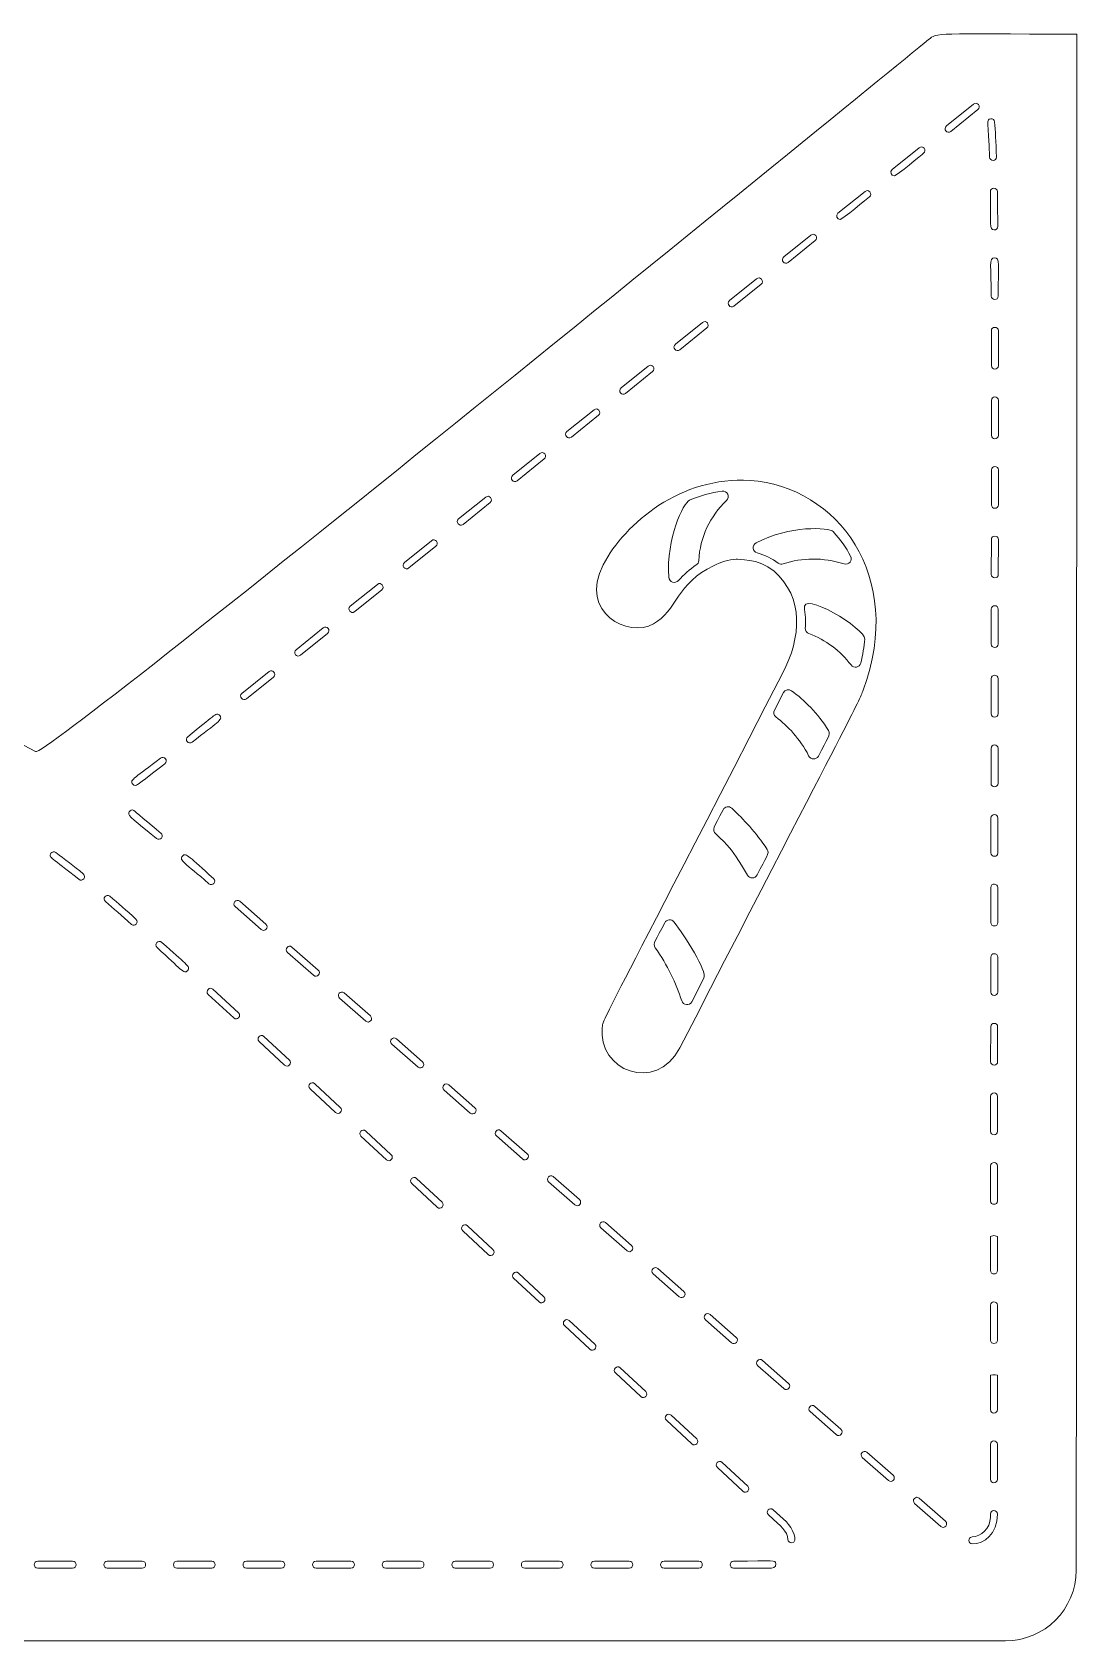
# Model space of a CAD drawing. Header units: inches. Extents: x 0.9 to 13, y 0.4 to 9.7.
# Drawn here: x 10.908 to 12.979, y 4.107 to 7.296 of the extents above; entities that cross this region are included whole.
import ezdxf

# ---------------------------------------------------------------- set-up
doc = ezdxf.new("R2010")
doc.units = ezdxf.units.IN
doc.header["$MEASUREMENT"] = 0
doc.layers.add('_U+0421_U+043B_U+043E_U+0439 1', color=7, linetype='Continuous')

msp = doc.modelspace()

# ---------------------------------------------------------------- linework, layer by layer
at = {"layer": '_U+0421_U+043B_U+043E_U+0439 1', "color": 12, "lineweight": 9, "true_color": 0xe30613}
msp.add_open_spline([(12.9785, 7.2925), (12.9785, 7.2925), (12.9778, 4.5053), (12.9773, 4.2468), (12.9772, 4.1695), (12.9145, 4.107), (12.8372, 4.107), (12.8372, 4.107), (8.1764, 4.107), (8.1764, 4.107), (8.0991, 4.107), (8.0365, 4.1695), (8.0363, 4.2468), (8.0359, 4.5053), (8.0352, 7.2925), (8.0352, 7.2925), (8.3223, 7.2925), (8.3118, 7.2962), (8.3299, 7.2815), (8.4927, 7.1487), (10.0772, 5.8572), (10.0998, 5.8699), (10.3395, 6.0042), (10.6751, 6.0039), (10.9144, 5.8699), (10.9371, 5.8572), (12.5216, 7.1487), (12.6844, 7.2815), (12.7026, 7.2963), (12.6925, 7.2925), (12.9785, 7.2925)], degree=3, knots=[0, 0, 0, 0, 1, 1, 1, 2, 2, 2, 3, 3, 3, 4, 4, 4, 5, 5, 5, 6, 6, 6, 7, 7, 7, 8, 8, 8, 9, 9, 9, 10, 10, 10, 10], dxfattribs=at)
at = {"layer": '_U+0421_U+043B_U+043E_U+0439 1', "color": 7, "lineweight": 9, "true_color": 0xffffff}
for points, knots in [([(12.7737, 7.1537), (12.7737, 7.1537), (12.7199, 7.1104), (12.7199, 7.1104), (12.7127, 7.1047), (12.7215, 7.0938), (12.7286, 7.0996), (12.7286, 7.0996), (12.7824, 7.1429), (12.7824, 7.1429), (12.7895, 7.1486), (12.7808, 7.1595), (12.7737, 7.1537)], [0, 0, 0, 0, 1, 1, 1, 2, 2, 2, 3, 3, 3, 4, 4, 4, 4]), ([(12.8193, 7.0492), (12.8183, 7.0788), (12.8171, 7.1014), (12.8156, 7.1183), (12.8153, 7.1222), (12.8119, 7.1251), (12.8081, 7.1247), (12.7983, 7.1238), (12.8032, 7.1187), (12.8054, 7.0487), (12.8057, 7.0395), (12.8196, 7.0401), (12.8193, 7.0492)], [0, 0, 0, 0, 1, 1, 1, 2, 2, 2, 3, 3, 3, 4, 4, 4, 4]), ([(12.6168, 7.0115), (12.6208, 7.0115), (12.6717, 7.0538), (12.6749, 7.0563), (12.682, 7.0621), (12.6733, 7.0729), (12.6662, 7.0671), (12.6662, 7.0671), (12.6124, 7.0238), (12.6124, 7.0238), (12.6073, 7.0197), (12.6103, 7.0115), (12.6168, 7.0115)], [0, 0, 0, 0, 1, 1, 1, 2, 2, 2, 3, 3, 3, 4, 4, 4, 4]), ([(12.5093, 6.9249), (12.5133, 6.9249), (12.5643, 6.9672), (12.5674, 6.9698), (12.5746, 6.9755), (12.5658, 6.9863), (12.5587, 6.9806), (12.5587, 6.9806), (12.505, 6.9373), (12.505, 6.9373), (12.4999, 6.9332), (12.5028, 6.9249), (12.5093, 6.9249)], [0, 0, 0, 0, 1, 1, 1, 2, 2, 2, 3, 3, 3, 4, 4, 4, 4]), ([(12.8071, 6.9799), (12.8082, 6.9148), (12.8043, 6.9042), (12.8149, 6.9042), (12.8188, 6.9042), (12.8219, 6.9073), (12.8219, 6.9112), (12.8216, 6.9366), (12.8213, 6.9595), (12.821, 6.9802), (12.8208, 6.9888), (12.8069, 6.9894), (12.8071, 6.9799)], [0, 0, 0, 0, 1, 1, 1, 2, 2, 2, 3, 3, 3, 4, 4, 4, 4]), ([(12.4062, 6.8399), (12.4062, 6.8399), (12.46, 6.8832), (12.46, 6.8832), (12.4671, 6.889), (12.4584, 6.8998), (12.4512, 6.894), (12.4512, 6.894), (12.3975, 6.8507), (12.3975, 6.8507), (12.3904, 6.845), (12.3991, 6.8341), (12.4062, 6.8399)], [0, 0, 0, 0, 1, 1, 1, 2, 2, 2, 3, 3, 3, 4, 4, 4, 4]), ([(12.8155, 6.8491), (12.8037, 6.8491), (12.8087, 6.8316), (12.8089, 6.7732), (12.8089, 6.7641), (12.8228, 6.7638), (12.8228, 6.7732), (12.8225, 6.8368), (12.8263, 6.8491), (12.8155, 6.8491)], [0, 0, 0, 0, 1, 1, 1, 2, 2, 2, 3, 3, 3, 3]), ([(12.2988, 6.7533), (12.2988, 6.7533), (12.3525, 6.7966), (12.3525, 6.7966), (12.3597, 6.8024), (12.351, 6.8132), (12.3438, 6.8074), (12.3438, 6.8074), (12.2901, 6.7642), (12.2901, 6.7642), (12.2829, 6.7584), (12.2917, 6.7476), (12.2988, 6.7533)], [0, 0, 0, 0, 1, 1, 1, 2, 2, 2, 3, 3, 3, 4, 4, 4, 4]), ([(12.1914, 6.6668), (12.1914, 6.6668), (12.2451, 6.7101), (12.2451, 6.7101), (12.2522, 6.7158), (12.2436, 6.7267), (12.2364, 6.7209), (12.2364, 6.7209), (12.1827, 6.6776), (12.1827, 6.6776), (12.1755, 6.6718), (12.1842, 6.661), (12.1914, 6.6668)], [0, 0, 0, 0, 1, 1, 1, 2, 2, 2, 3, 3, 3, 4, 4, 4, 4]), ([(12.8091, 6.7042), (12.8091, 6.7042), (12.8092, 6.6353), (12.8092, 6.6353), (12.8092, 6.626), (12.8231, 6.6261), (12.8231, 6.6353), (12.8231, 6.6353), (12.823, 6.7042), (12.823, 6.7042), (12.8229, 6.7134), (12.8091, 6.7134), (12.8091, 6.7042)], [0, 0, 0, 0, 1, 1, 1, 2, 2, 2, 3, 3, 3, 4, 4, 4, 4]), ([(12.084, 6.5802), (12.084, 6.5802), (12.1377, 6.6235), (12.1377, 6.6235), (12.1448, 6.6293), (12.1361, 6.6401), (12.129, 6.6343), (12.129, 6.6343), (12.0753, 6.591), (12.0753, 6.591), (12.0681, 6.5853), (12.0768, 6.5744), (12.084, 6.5802)], [0, 0, 0, 0, 1, 1, 1, 2, 2, 2, 3, 3, 3, 4, 4, 4, 4]), ([(12.8092, 6.5663), (12.8092, 6.5204), (12.8092, 6.536), (12.8092, 6.4973), (12.8092, 6.4881), (12.8231, 6.4881), (12.8231, 6.4973), (12.8231, 6.536), (12.8231, 6.5204), (12.8231, 6.5663), (12.8231, 6.5755), (12.8092, 6.5755), (12.8092, 6.5663)], [0, 0, 0, 0, 1, 1, 1, 2, 2, 2, 3, 3, 3, 4, 4, 4, 4]), ([(11.9766, 6.4937), (11.9766, 6.4937), (12.0303, 6.5369), (12.0303, 6.5369), (12.0374, 6.5427), (12.0287, 6.5535), (12.0215, 6.5478), (12.0215, 6.5478), (11.9678, 6.5045), (11.9678, 6.5045), (11.9607, 6.4987), (11.9694, 6.4879), (11.9766, 6.4937)], [0, 0, 0, 0, 1, 1, 1, 2, 2, 2, 3, 3, 3, 4, 4, 4, 4]), ([(11.8692, 6.4071), (11.8692, 6.4071), (11.9229, 6.4504), (11.9229, 6.4504), (11.93, 6.4561), (11.9213, 6.4669), (11.9142, 6.4612), (11.9142, 6.4612), (11.8605, 6.4179), (11.8605, 6.4179), (11.8533, 6.4121), (11.862, 6.4013), (11.8692, 6.4071)], [0, 0, 0, 0, 1, 1, 1, 2, 2, 2, 3, 3, 3, 4, 4, 4, 4]), ([(12.0399, 6.2403), (12.0828, 6.3234), (12.1944, 6.4161), (12.3307, 6.4077), (12.5032, 6.3954), (12.6391, 6.2187), (12.5549, 5.9918), (12.5457, 5.9669), (12.5384, 5.9548), (12.1915, 5.2827), (12.1441, 5.1909), (12.0279, 5.2386), (12.0379, 5.3235), (12.0407, 5.3416), (12.0164, 5.2901), (12.3953, 6.0251), (12.4324, 6.0969), (12.4379, 6.1753), (12.3784, 6.2276), (12.3474, 6.2542), (12.305, 6.2505), (12.3033, 6.2514), (12.2881, 6.2508), (12.2728, 6.2459), (12.2583, 6.2384), (12.1862, 6.2055), (12.1855, 6.1488), (12.1392, 6.1231), (12.0907, 6.0947), (11.9905, 6.1443), (12.0399, 6.2403)], [0, 0, 0, 0, 1, 1, 1, 2, 2, 2, 3, 3, 3, 4, 4, 4, 5, 5, 5, 6, 6, 6, 7, 7, 7, 8, 8, 8, 9, 9, 9, 10, 10, 10, 10]), ([(12.8162, 6.4352), (12.8162, 6.4352), (12.8162, 6.4352), (12.8162, 6.4352), (12.8123, 6.4352), (12.8092, 6.4321), (12.8092, 6.4283), (12.8092, 6.4283), (12.8092, 6.3593), (12.8092, 6.3593), (12.8092, 6.3501), (12.823, 6.3501), (12.823, 6.3593), (12.823, 6.3593), (12.8231, 6.4283), (12.8231, 6.4283), (12.8231, 6.4321), (12.82, 6.4352), (12.8162, 6.4352)], [0, 0, 0, 0, 1, 1, 1, 2, 2, 2, 3, 3, 3, 4, 4, 4, 5, 5, 5, 6, 6, 6, 6]), ([(11.7618, 6.3205), (11.7618, 6.3205), (11.8155, 6.3638), (11.8155, 6.3638), (11.8226, 6.3696), (11.8139, 6.3804), (11.8068, 6.3746), (11.8068, 6.3746), (11.7531, 6.3313), (11.7531, 6.3313), (11.746, 6.3256), (11.7546, 6.3148), (11.7618, 6.3205)], [0, 0, 0, 0, 1, 1, 1, 2, 2, 2, 3, 3, 3, 4, 4, 4, 4]), ([(12.1698, 6.2155), (12.1705, 6.2059), (12.1824, 6.2021), (12.1888, 6.2092), (12.1991, 6.2205), (12.2115, 6.2314), (12.2243, 6.2401), (12.2271, 6.242), (12.2288, 6.245), (12.229, 6.2484), (12.2316, 6.2953), (12.2518, 6.3368), (12.284, 6.3676), (12.2916, 6.3749), (12.2858, 6.3877), (12.2754, 6.3863), (12.2536, 6.3833), (12.2317, 6.3773), (12.2107, 6.3683), (12.1986, 6.3631), (12.1642, 6.2934), (12.1698, 6.2155)], [0, 0, 0, 0, 1, 1, 1, 2, 2, 2, 3, 3, 3, 4, 4, 4, 5, 5, 5, 6, 6, 6, 7, 7, 7, 7]), ([(12.345, 6.2638), (12.3602, 6.2595), (12.3747, 6.2528), (12.3867, 6.2438), (12.3896, 6.2416), (12.3933, 6.241), (12.3967, 6.2421), (12.4336, 6.2548), (12.4751, 6.2552), (12.5172, 6.2421), (12.5266, 6.2392), (12.5347, 6.2488), (12.5302, 6.2575), (12.5216, 6.274), (12.5104, 6.29), (12.4957, 6.3061), (12.4877, 6.3148), (12.408, 6.3187), (12.3429, 6.2839), (12.3342, 6.2792), (12.3355, 6.2666), (12.345, 6.2638)], [0, 0, 0, 0, 1, 1, 1, 2, 2, 2, 3, 3, 3, 4, 4, 4, 5, 5, 5, 6, 6, 6, 7, 7, 7, 7]), ([(11.6545, 6.234), (11.6545, 6.234), (11.7081, 6.2772), (11.7081, 6.2772), (11.7152, 6.283), (11.7066, 6.2938), (11.6994, 6.2881), (11.6994, 6.2881), (11.6457, 6.2448), (11.6457, 6.2448), (11.6386, 6.239), (11.6473, 6.2282), (11.6545, 6.234)], [0, 0, 0, 0, 1, 1, 1, 2, 2, 2, 3, 3, 3, 4, 4, 4, 4]), ([(12.8091, 6.2903), (12.8091, 6.2903), (12.809, 6.2213), (12.809, 6.2213), (12.809, 6.2122), (12.8229, 6.2121), (12.8229, 6.2213), (12.8229, 6.2213), (12.823, 6.2903), (12.823, 6.2903), (12.823, 6.2995), (12.8091, 6.2995), (12.8091, 6.2903)], [0, 0, 0, 0, 1, 1, 1, 2, 2, 2, 3, 3, 3, 4, 4, 4, 4]), ([(11.5471, 6.1475), (11.5471, 6.1475), (11.6008, 6.1907), (11.6008, 6.1907), (11.6079, 6.1965), (11.5992, 6.2073), (11.5921, 6.2015), (11.5921, 6.2015), (11.5384, 6.1583), (11.5384, 6.1583), (11.5312, 6.1525), (11.54, 6.1417), (11.5471, 6.1475)], [0, 0, 0, 0, 1, 1, 1, 2, 2, 2, 3, 3, 3, 4, 4, 4, 4]), ([(12.4384, 6.1517), (12.4412, 6.1371), (12.4409, 6.1238), (12.4402, 6.1146), (12.4399, 6.1098), (12.4429, 6.1056), (12.4474, 6.1039), (12.4808, 6.0915), (12.5093, 6.0701), (12.531, 6.0417), (12.5365, 6.0345), (12.5479, 6.0367), (12.5502, 6.0455), (12.5543, 6.0616), (12.5568, 6.0775), (12.5583, 6.0932), (12.5602, 6.1124), (12.4305, 6.1935), (12.4384, 6.1517)], [0, 0, 0, 0, 1, 1, 1, 2, 2, 2, 3, 3, 3, 4, 4, 4, 5, 5, 5, 6, 6, 6, 6]), ([(12.8089, 6.1523), (12.8089, 6.1523), (12.8088, 6.0833), (12.8088, 6.0833), (12.8088, 6.0742), (12.8227, 6.0741), (12.8227, 6.0833), (12.8227, 6.0833), (12.8228, 6.1523), (12.8228, 6.1523), (12.8228, 6.1615), (12.8089, 6.1615), (12.8089, 6.1523)], [0, 0, 0, 0, 1, 1, 1, 2, 2, 2, 3, 3, 3, 4, 4, 4, 4]), ([(11.4398, 6.061), (11.4398, 6.061), (11.4934, 6.1043), (11.4934, 6.1043), (11.5006, 6.11), (11.4919, 6.1209), (11.4847, 6.1151), (11.4847, 6.1151), (11.4311, 6.0718), (11.4311, 6.0718), (11.4239, 6.0661), (11.4326, 6.0553), (11.4398, 6.061)], [0, 0, 0, 0, 1, 1, 1, 2, 2, 2, 3, 3, 3, 4, 4, 4, 4]), ([(11.3324, 5.9747), (11.3324, 5.9747), (11.3861, 6.0178), (11.3861, 6.0178), (11.3933, 6.0236), (11.3845, 6.0344), (11.3774, 6.0286), (11.3774, 6.0286), (11.3237, 5.9855), (11.3237, 5.9855), (11.3166, 5.9798), (11.3253, 5.9689), (11.3324, 5.9747)], [0, 0, 0, 0, 1, 1, 1, 2, 2, 2, 3, 3, 3, 4, 4, 4, 4]), ([(12.8087, 6.0143), (12.8087, 6.0143), (12.8086, 5.9453), (12.8086, 5.9453), (12.8086, 5.9354), (12.8225, 5.9367), (12.8225, 5.9453), (12.8225, 5.9453), (12.8226, 6.0143), (12.8226, 6.0143), (12.8226, 6.0235), (12.8087, 6.0235), (12.8087, 6.0143)], [0, 0, 0, 0, 1, 1, 1, 2, 2, 2, 3, 3, 3, 4, 4, 4, 4]), ([(12.4864, 5.9116), (12.4649, 5.9464), (12.4378, 5.9725), (12.4131, 5.9906), (12.4077, 5.9946), (12.4, 5.9928), (12.397, 5.9869), (12.397, 5.9869), (12.3791, 5.9521), (12.3791, 5.9521), (12.3767, 5.9475), (12.378, 5.9418), (12.3821, 5.9386), (12.4052, 5.9206), (12.4302, 5.8958), (12.4469, 5.8617), (12.4509, 5.8536), (12.4622, 5.8532), (12.4663, 5.8612), (12.4845, 5.8964), (12.4914, 5.9034), (12.4864, 5.9116)], [0, 0, 0, 0, 1, 1, 1, 2, 2, 2, 3, 3, 3, 4, 4, 4, 5, 5, 5, 6, 6, 6, 7, 7, 7, 7]), ([(11.2249, 5.8886), (11.2745, 5.9281), (11.2866, 5.9329), (11.2798, 5.9414), (11.2731, 5.9498), (11.2663, 5.9393), (11.2163, 5.8995), (11.2091, 5.8938), (11.2177, 5.8829), (11.2249, 5.8886)], [0, 0, 0, 0, 1, 1, 1, 2, 2, 2, 3, 3, 3, 3]), ([(12.8085, 5.8763), (12.8085, 5.8763), (12.8084, 5.8073), (12.8084, 5.8073), (12.8084, 5.7982), (12.8223, 5.7981), (12.8223, 5.8073), (12.8223, 5.8073), (12.8224, 5.8763), (12.8224, 5.8763), (12.8224, 5.8855), (12.8085, 5.8855), (12.8085, 5.8763)], [0, 0, 0, 0, 1, 1, 1, 2, 2, 2, 3, 3, 3, 4, 4, 4, 4]), ([(11.1168, 5.8045), (11.1168, 5.8045), (11.1396, 5.8213), (11.171, 5.8459), (11.1782, 5.8516), (11.1696, 5.8625), (11.1624, 5.8568), (11.1145, 5.8193), (11.0991, 5.8141), (11.1071, 5.8051), (11.1096, 5.8022), (11.114, 5.802), (11.1168, 5.8045)], [0, 0, 0, 0, 1, 1, 1, 2, 2, 2, 3, 3, 3, 4, 4, 4, 4]), ([(11.1542, 5.6977), (11.1611, 5.6919), (11.1702, 5.7024), (11.1631, 5.7084), (11.1588, 5.712), (11.1146, 5.7479), (11.1117, 5.7515), (11.1062, 5.7588), (11.0951, 5.7503), (11.1008, 5.743), (11.1053, 5.7373), (11.1477, 5.7032), (11.1542, 5.6977)], [0, 0, 0, 0, 1, 1, 1, 2, 2, 2, 3, 3, 3, 4, 4, 4, 4]), ([(12.3647, 5.6761), (12.3429, 5.7094), (12.3179, 5.7358), (12.2944, 5.7577), (12.2891, 5.7627), (12.2806, 5.7612), (12.2773, 5.7548), (12.2398, 5.682), (12.2604, 5.7425), (12.3257, 5.625), (12.3299, 5.6175), (12.3408, 5.6177), (12.3447, 5.6254), (12.3628, 5.6605), (12.3701, 5.6678), (12.3647, 5.6761)], [0, 0, 0, 0, 1, 1, 1, 2, 2, 2, 3, 3, 3, 4, 4, 4, 5, 5, 5, 5]), ([(12.8083, 5.7383), (12.8083, 5.7383), (12.8082, 5.6693), (12.8082, 5.6693), (12.8082, 5.6602), (12.8221, 5.6601), (12.8221, 5.6693), (12.8221, 5.6693), (12.8222, 5.7383), (12.8222, 5.7383), (12.8222, 5.7475), (12.8083, 5.7475), (12.8083, 5.7383)], [0, 0, 0, 0, 1, 1, 1, 2, 2, 2, 3, 3, 3, 4, 4, 4, 4]), ([(10.9548, 5.6698), (10.9517, 5.672), (10.9473, 5.6714), (10.9451, 5.6683), (10.9391, 5.6602), (10.9467, 5.6605), (11.0004, 5.6168), (11.0076, 5.611), (11.0163, 5.6218), (11.0092, 5.6276), (10.9903, 5.6429), (10.9725, 5.6567), (10.9548, 5.6698)], [0, 0, 0, 0, 1, 1, 1, 2, 2, 2, 3, 3, 3, 4, 4, 4, 4]), ([(11.2582, 5.608), (11.2652, 5.602), (11.2743, 5.6124), (11.2674, 5.6185), (11.2197, 5.66), (11.2127, 5.6711), (11.2056, 5.6629), (11.1986, 5.6548), (11.2101, 5.65), (11.2582, 5.608)], [0, 0, 0, 0, 1, 1, 1, 2, 2, 2, 3, 3, 3, 3]), ([(11.1044, 5.5275), (11.1113, 5.5213), (11.1205, 5.5317), (11.1136, 5.5378), (11.0947, 5.5547), (11.0777, 5.5697), (11.0619, 5.5832), (11.055, 5.5893), (11.0459, 5.5787), (11.0529, 5.5727), (11.0685, 5.5592), (11.0856, 5.5443), (11.1044, 5.5275)], [0, 0, 0, 0, 1, 1, 1, 2, 2, 2, 3, 3, 3, 4, 4, 4, 4]), ([(12.8081, 5.6003), (12.8081, 5.6003), (12.808, 5.5313), (12.808, 5.5313), (12.808, 5.5222), (12.8219, 5.5221), (12.8219, 5.5313), (12.8219, 5.5313), (12.822, 5.6003), (12.822, 5.6003), (12.822, 5.6093), (12.8081, 5.6099), (12.8081, 5.6003)], [0, 0, 0, 0, 1, 1, 1, 2, 2, 2, 3, 3, 3, 4, 4, 4, 4]), ([(11.3619, 5.5174), (11.3688, 5.5113), (11.378, 5.5217), (11.3711, 5.5278), (11.3711, 5.5278), (11.3193, 5.5732), (11.3193, 5.5732), (11.3124, 5.5792), (11.3032, 5.5688), (11.3101, 5.5627), (11.3101, 5.5627), (11.3619, 5.5174), (11.3619, 5.5174)], [0, 0, 0, 0, 1, 1, 1, 2, 2, 2, 3, 3, 3, 4, 4, 4, 4]), ([(12.1799, 5.5322), (12.175, 5.5384), (12.1653, 5.5376), (12.1617, 5.5305), (12.1444, 5.497), (12.1369, 5.4895), (12.1428, 5.4812), (12.1668, 5.4471), (12.1844, 5.4104), (12.1953, 5.376), (12.1982, 5.3667), (12.2107, 5.3655), (12.2152, 5.3741), (12.2152, 5.3741), (12.2392, 5.4207), (12.2392, 5.4207), (12.2463, 5.4345), (12.2019, 5.5039), (12.1799, 5.5322)], [0, 0, 0, 0, 1, 1, 1, 2, 2, 2, 3, 3, 3, 4, 4, 4, 5, 5, 5, 6, 6, 6, 6]), ([(11.216, 5.4356), (11.2234, 5.4437), (11.2114, 5.4495), (11.1648, 5.4918), (11.158, 5.498), (11.1487, 5.4877), (11.1554, 5.4815), (11.2028, 5.4386), (11.2088, 5.4277), (11.216, 5.4356)], [0, 0, 0, 0, 1, 1, 1, 2, 2, 2, 3, 3, 3, 3]), ([(11.4655, 5.4265), (11.4724, 5.4204), (11.4815, 5.4309), (11.4746, 5.4369), (11.4746, 5.4369), (11.4228, 5.4824), (11.4228, 5.4824), (11.4159, 5.4884), (11.4068, 5.478), (11.4137, 5.4719), (11.4137, 5.4719), (11.4655, 5.4265), (11.4655, 5.4265)], [0, 0, 0, 0, 1, 1, 1, 2, 2, 2, 3, 3, 3, 4, 4, 4, 4]), ([(12.8079, 5.4623), (12.8079, 5.4623), (12.8078, 5.3933), (12.8078, 5.3933), (12.8078, 5.3842), (12.8217, 5.3841), (12.8217, 5.3933), (12.8217, 5.3933), (12.8218, 5.4623), (12.8218, 5.4623), (12.8218, 5.4715), (12.8079, 5.4715), (12.8079, 5.4623)], [0, 0, 0, 0, 1, 1, 1, 2, 2, 2, 3, 3, 3, 4, 4, 4, 4]), ([(11.2662, 5.3989), (11.2595, 5.4051), (11.2501, 5.3949), (11.2568, 5.3887), (11.2568, 5.3887), (11.3073, 5.342), (11.3073, 5.342), (11.3141, 5.3357), (11.3235, 5.3459), (11.3168, 5.3522), (11.3168, 5.3522), (11.2662, 5.3989), (11.2662, 5.3989)], [0, 0, 0, 0, 1, 1, 1, 2, 2, 2, 3, 3, 3, 4, 4, 4, 4]), ([(11.569, 5.3355), (11.5759, 5.3295), (11.5851, 5.3399), (11.5782, 5.3459), (11.5782, 5.3459), (11.5264, 5.3914), (11.5264, 5.3914), (11.5195, 5.3975), (11.5103, 5.3871), (11.5173, 5.381), (11.5173, 5.381), (11.569, 5.3355), (11.569, 5.3355)], [0, 0, 0, 0, 1, 1, 1, 2, 2, 2, 3, 3, 3, 4, 4, 4, 4]), ([(12.8078, 5.3243), (12.8078, 5.3243), (12.8077, 5.2553), (12.8077, 5.2553), (12.8077, 5.2461), (12.8216, 5.2462), (12.8216, 5.2553), (12.8216, 5.2553), (12.8216, 5.3243), (12.8216, 5.3243), (12.8217, 5.3335), (12.8078, 5.3335), (12.8078, 5.3243)], [0, 0, 0, 0, 1, 1, 1, 2, 2, 2, 3, 3, 3, 4, 4, 4, 4]), ([(11.3673, 5.3053), (11.3605, 5.3116), (11.3511, 5.3014), (11.3578, 5.2952), (11.3578, 5.2952), (11.4082, 5.2483), (11.4082, 5.2483), (11.415, 5.2421), (11.4244, 5.2522), (11.4177, 5.2585), (11.4177, 5.2585), (11.3673, 5.3053), (11.3673, 5.3053)], [0, 0, 0, 0, 1, 1, 1, 2, 2, 2, 3, 3, 3, 4, 4, 4, 4]), ([(11.6726, 5.2445), (11.6795, 5.2384), (11.6887, 5.2489), (11.6818, 5.2549), (11.6818, 5.2549), (11.63, 5.3005), (11.63, 5.3005), (11.6231, 5.3065), (11.6139, 5.2961), (11.6208, 5.29), (11.6208, 5.29), (11.6726, 5.2445), (11.6726, 5.2445)], [0, 0, 0, 0, 1, 1, 1, 2, 2, 2, 3, 3, 3, 4, 4, 4, 4]), ([(11.5186, 5.1646), (11.5186, 5.1646), (11.4681, 5.2116), (11.4681, 5.2116), (11.4614, 5.2178), (11.452, 5.2077), (11.4587, 5.2014), (11.4587, 5.2014), (11.5091, 5.1545), (11.5091, 5.1545), (11.5158, 5.1482), (11.5253, 5.1584), (11.5186, 5.1646)], [0, 0, 0, 0, 1, 1, 1, 2, 2, 2, 3, 3, 3, 4, 4, 4, 4]), ([(11.7853, 5.1639), (11.7853, 5.1639), (11.7336, 5.2094), (11.7336, 5.2094), (11.7267, 5.2155), (11.7175, 5.205), (11.7244, 5.199), (11.7244, 5.199), (11.7762, 5.1534), (11.7762, 5.1534), (11.7831, 5.1474), (11.7922, 5.1578), (11.7853, 5.1639)], [0, 0, 0, 0, 1, 1, 1, 2, 2, 2, 3, 3, 3, 4, 4, 4, 4]), ([(12.8076, 5.1863), (12.8076, 5.1863), (12.8075, 5.1173), (12.8075, 5.1173), (12.8075, 5.1082), (12.8214, 5.1081), (12.8214, 5.1173), (12.8214, 5.1173), (12.8215, 5.1863), (12.8215, 5.1863), (12.8215, 5.1955), (12.8076, 5.1955), (12.8076, 5.1863)], [0, 0, 0, 0, 1, 1, 1, 2, 2, 2, 3, 3, 3, 4, 4, 4, 4]), ([(11.6194, 5.0707), (11.6194, 5.0707), (11.569, 5.1177), (11.569, 5.1177), (11.5623, 5.1239), (11.5528, 5.1138), (11.5595, 5.1075), (11.5595, 5.1075), (11.6099, 5.0606), (11.6099, 5.0606), (11.6166, 5.0543), (11.6261, 5.0645), (11.6194, 5.0707)], [0, 0, 0, 0, 1, 1, 1, 2, 2, 2, 3, 3, 3, 4, 4, 4, 4]), ([(11.8889, 5.0728), (11.8889, 5.0728), (11.8371, 5.1183), (11.8371, 5.1183), (11.8302, 5.1244), (11.8211, 5.1139), (11.828, 5.1079), (11.828, 5.1079), (11.8798, 5.0624), (11.8798, 5.0624), (11.8867, 5.0563), (11.8958, 5.0667), (11.8889, 5.0728)], [0, 0, 0, 0, 1, 1, 1, 2, 2, 2, 3, 3, 3, 4, 4, 4, 4]), ([(12.8075, 5.0483), (12.8075, 5.0483), (12.8074, 4.9793), (12.8074, 4.9793), (12.8074, 4.9701), (12.8213, 4.9702), (12.8213, 4.9793), (12.8213, 4.9793), (12.8214, 5.0483), (12.8214, 5.0483), (12.8214, 5.0575), (12.8075, 5.0575), (12.8075, 5.0483)], [0, 0, 0, 0, 1, 1, 1, 2, 2, 2, 3, 3, 3, 4, 4, 4, 4]), ([(11.6698, 5.0238), (11.6631, 5.03), (11.6536, 5.0199), (11.6603, 5.0136), (11.6603, 5.0136), (11.7107, 4.9667), (11.7107, 4.9667), (11.7174, 4.9604), (11.7269, 4.9706), (11.7202, 4.9768), (11.7202, 4.9768), (11.6698, 5.0238), (11.6698, 5.0238)], [0, 0, 0, 0, 1, 1, 1, 2, 2, 2, 3, 3, 3, 4, 4, 4, 4]), ([(11.9834, 4.9713), (11.9902, 4.9653), (11.9995, 4.9756), (11.9925, 4.9817), (11.9925, 4.9817), (11.9407, 5.0273), (11.9407, 5.0273), (11.9338, 5.0334), (11.9247, 5.0229), (11.9316, 5.0168), (11.9316, 5.0168), (11.9834, 4.9713), (11.9834, 4.9713)], [0, 0, 0, 0, 1, 1, 1, 2, 2, 2, 3, 3, 3, 4, 4, 4, 4]), ([(11.7707, 4.9299), (11.7639, 4.9361), (11.7545, 4.926), (11.7612, 4.9197), (11.7612, 4.9197), (11.8116, 4.8728), (11.8116, 4.8728), (11.8183, 4.8666), (11.8278, 4.8767), (11.8211, 4.8829), (11.8211, 4.8829), (11.7707, 4.9299), (11.7707, 4.9299)], [0, 0, 0, 0, 1, 1, 1, 2, 2, 2, 3, 3, 3, 4, 4, 4, 4]), ([(12.0352, 4.9258), (12.0352, 4.9258), (12.087, 4.8802), (12.087, 4.8802), (12.0938, 4.8742), (12.103, 4.8846), (12.0961, 4.8907), (12.0961, 4.8907), (12.0443, 4.9362), (12.0443, 4.9362), (12.0374, 4.9423), (12.0283, 4.9318), (12.0352, 4.9258)], [0, 0, 0, 0, 1, 1, 1, 2, 2, 2, 3, 3, 3, 4, 4, 4, 4]), ([(12.8074, 4.9089), (12.8074, 4.9089), (12.8073, 4.8413), (12.8073, 4.8413), (12.8073, 4.8321), (12.8212, 4.8322), (12.8212, 4.8413), (12.8212, 4.8413), (12.8213, 4.9089), (12.8213, 4.9089), (12.8213, 4.9089), (12.8143, 4.9103), (12.8143, 4.9103), (12.8143, 4.9103), (12.8074, 4.9089), (12.8074, 4.9089)], [0, 0, 0, 0, 1, 1, 1, 2, 2, 2, 3, 3, 3, 4, 4, 4, 5, 5, 5, 5]), ([(12.1998, 4.7996), (12.1998, 4.7996), (12.148, 4.8451), (12.148, 4.8451), (12.1411, 4.8512), (12.1319, 4.8407), (12.1388, 4.8347), (12.1388, 4.8347), (12.1906, 4.7892), (12.1906, 4.7892), (12.1975, 4.7831), (12.2067, 4.7935), (12.1998, 4.7996)], [0, 0, 0, 0, 1, 1, 1, 2, 2, 2, 3, 3, 3, 4, 4, 4, 4]), ([(11.922, 4.789), (11.922, 4.789), (11.8716, 4.836), (11.8716, 4.836), (11.8648, 4.8422), (11.8554, 4.8321), (11.8621, 4.8258), (11.8621, 4.8258), (11.9126, 4.7789), (11.9126, 4.7789), (11.9193, 4.7726), (11.9287, 4.7828), (11.922, 4.789)], [0, 0, 0, 0, 1, 1, 1, 2, 2, 2, 3, 3, 3, 4, 4, 4, 4]), ([(12.3034, 4.7085), (12.3034, 4.7085), (12.2516, 4.7541), (12.2516, 4.7541), (12.2447, 4.7601), (12.2355, 4.7497), (12.2424, 4.7436), (12.2424, 4.7436), (12.2942, 4.6981), (12.2942, 4.6981), (12.3011, 4.692), (12.3103, 4.7025), (12.3034, 4.7085)], [0, 0, 0, 0, 1, 1, 1, 2, 2, 2, 3, 3, 3, 4, 4, 4, 4]), ([(12.8142, 4.7792), (12.8142, 4.7792), (12.8142, 4.7792), (12.8142, 4.7792), (12.8104, 4.7792), (12.8073, 4.7761), (12.8073, 4.7723), (12.8073, 4.7723), (12.8073, 4.7033), (12.8073, 4.7033), (12.8073, 4.6941), (12.8212, 4.6941), (12.8212, 4.7033), (12.8212, 4.7033), (12.8212, 4.7723), (12.8212, 4.7723), (12.8212, 4.7761), (12.8181, 4.7792), (12.8142, 4.7792)], [0, 0, 0, 0, 1, 1, 1, 2, 2, 2, 3, 3, 3, 4, 4, 4, 5, 5, 5, 6, 6, 6, 6]), ([(12.023, 4.6952), (12.023, 4.6952), (11.9725, 4.7421), (11.9725, 4.7421), (11.9658, 4.7483), (11.9563, 4.7382), (11.963, 4.7319), (11.963, 4.7319), (12.0135, 4.685), (12.0135, 4.685), (12.0203, 4.6787), (12.0297, 4.6889), (12.023, 4.6952)], [0, 0, 0, 0, 1, 1, 1, 2, 2, 2, 3, 3, 3, 4, 4, 4, 4]), ([(12.346, 4.6525), (12.346, 4.6525), (12.3979, 4.607), (12.3979, 4.607), (12.4048, 4.601), (12.4139, 4.6114), (12.407, 4.6174), (12.407, 4.6174), (12.3552, 4.663), (12.3552, 4.663), (12.3483, 4.669), (12.3392, 4.6586), (12.346, 4.6525)], [0, 0, 0, 0, 1, 1, 1, 2, 2, 2, 3, 3, 3, 4, 4, 4, 4]), ([(12.0735, 4.6483), (12.0667, 4.6545), (12.0573, 4.6443), (12.064, 4.6381), (12.064, 4.6381), (12.1145, 4.5912), (12.1145, 4.5912), (12.1212, 4.585), (12.1307, 4.5951), (12.124, 4.6013), (12.124, 4.6013), (12.0735, 4.6483), (12.0735, 4.6483)], [0, 0, 0, 0, 1, 1, 1, 2, 2, 2, 3, 3, 3, 4, 4, 4, 4]), ([(12.8072, 4.6337), (12.8072, 4.6337), (12.8072, 4.5653), (12.8072, 4.5653), (12.8072, 4.5561), (12.8211, 4.5561), (12.8211, 4.5653), (12.8211, 4.5653), (12.8211, 4.6337), (12.8211, 4.6337), (12.8126, 4.6344), (12.8158, 4.6344), (12.8072, 4.6337)], [0, 0, 0, 0, 1, 1, 1, 2, 2, 2, 3, 3, 3, 4, 4, 4, 4]), ([(12.4589, 4.5719), (12.452, 4.578), (12.4428, 4.5675), (12.4497, 4.5615), (12.4497, 4.5615), (12.5015, 4.5159), (12.5015, 4.5159), (12.5084, 4.5099), (12.5176, 4.5203), (12.5107, 4.5264), (12.5107, 4.5264), (12.4589, 4.5719), (12.4589, 4.5719)], [0, 0, 0, 0, 1, 1, 1, 2, 2, 2, 3, 3, 3, 4, 4, 4, 4]), ([(12.1651, 4.5443), (12.1651, 4.5443), (12.2156, 4.4974), (12.2156, 4.4974), (12.2223, 4.4912), (12.2318, 4.5013), (12.225, 4.5075), (12.225, 4.5075), (12.1745, 4.5544), (12.1745, 4.5544), (12.1678, 4.5607), (12.1583, 4.5505), (12.1651, 4.5443)], [0, 0, 0, 0, 1, 1, 1, 2, 2, 2, 3, 3, 3, 4, 4, 4, 4]), ([(12.8072, 4.4963), (12.8072, 4.4963), (12.8072, 4.4273), (12.8072, 4.4273), (12.8072, 4.4181), (12.8211, 4.4181), (12.8211, 4.4273), (12.8211, 4.4273), (12.8211, 4.4963), (12.8211, 4.4963), (12.8211, 4.5055), (12.8072, 4.5055), (12.8072, 4.4963)], [0, 0, 0, 0, 1, 1, 1, 2, 2, 2, 3, 3, 3, 4, 4, 4, 4]), ([(12.3261, 4.4138), (12.3261, 4.4138), (12.2756, 4.4607), (12.2756, 4.4607), (12.2688, 4.4669), (12.2594, 4.4567), (12.2661, 4.4505), (12.2661, 4.4505), (12.3167, 4.4036), (12.3167, 4.4036), (12.3234, 4.3973), (12.3329, 4.4075), (12.3261, 4.4138)], [0, 0, 0, 0, 1, 1, 1, 2, 2, 2, 3, 3, 3, 4, 4, 4, 4]), ([(12.5625, 4.4808), (12.5556, 4.4869), (12.5464, 4.4765), (12.5533, 4.4704), (12.5533, 4.4704), (12.6052, 4.4249), (12.6052, 4.4249), (12.6121, 4.4188), (12.6212, 4.4293), (12.6143, 4.4353), (12.6143, 4.4353), (12.5625, 4.4808), (12.5625, 4.4808)], [0, 0, 0, 0, 1, 1, 1, 2, 2, 2, 3, 3, 3, 4, 4, 4, 4]), ([(12.3767, 4.3669), (12.37, 4.3732), (12.3605, 4.363), (12.3673, 4.3567), (12.3942, 4.3317), (12.4042, 4.3258), (12.4059, 4.3078), (12.4062, 4.3042), (12.4092, 4.3015), (12.4128, 4.3015), (12.4283, 4.3015), (12.4145, 4.3319), (12.4029, 4.3426), (12.4029, 4.3426), (12.3767, 4.3669), (12.3767, 4.3669)], [0, 0, 0, 0, 1, 1, 1, 2, 2, 2, 3, 3, 3, 4, 4, 4, 5, 5, 5, 5]), ([(12.6662, 4.3898), (12.6593, 4.3958), (12.6501, 4.3854), (12.657, 4.3793), (12.657, 4.3793), (12.7088, 4.3338), (12.7088, 4.3338), (12.7158, 4.3277), (12.7249, 4.3382), (12.718, 4.3442), (12.718, 4.3442), (12.6662, 4.3898), (12.6662, 4.3898)], [0, 0, 0, 0, 1, 1, 1, 2, 2, 2, 3, 3, 3, 4, 4, 4, 4]), ([(12.8072, 4.3583), (12.8072, 4.3583), (12.8072, 4.3519), (12.8072, 4.3519), (12.8072, 4.3284), (12.7885, 4.3143), (12.7709, 4.3129), (12.762, 4.3123), (12.7626, 4.2991), (12.7714, 4.2991), (12.7945, 4.2991), (12.8211, 4.3182), (12.8211, 4.3583), (12.8211, 4.3675), (12.8072, 4.3675), (12.8072, 4.3583)], [0, 0, 0, 0, 1, 1, 1, 2, 2, 2, 3, 3, 3, 4, 4, 4, 5, 5, 5, 5]), ([(10.9878, 4.2649), (10.9878, 4.2649), (10.9189, 4.2649), (10.9189, 4.2649), (10.9097, 4.2649), (10.9097, 4.251), (10.9189, 4.251), (10.9189, 4.251), (10.9878, 4.251), (10.9878, 4.251), (10.997, 4.251), (10.997, 4.2649), (10.9878, 4.2649)], [0, 0, 0, 0, 1, 1, 1, 2, 2, 2, 3, 3, 3, 4, 4, 4, 4]), ([(11.1258, 4.2649), (11.1258, 4.2649), (11.0568, 4.2649), (11.0568, 4.2649), (11.0476, 4.2649), (11.0476, 4.251), (11.0568, 4.251), (11.0568, 4.251), (11.1258, 4.251), (11.1258, 4.251), (11.135, 4.251), (11.135, 4.2649), (11.1258, 4.2649)], [0, 0, 0, 0, 1, 1, 1, 2, 2, 2, 3, 3, 3, 4, 4, 4, 4]), ([(11.2637, 4.2649), (11.2637, 4.2649), (11.1947, 4.2649), (11.1947, 4.2649), (11.1856, 4.2649), (11.1856, 4.251), (11.1947, 4.251), (11.1947, 4.251), (11.2637, 4.251), (11.2637, 4.251), (11.2729, 4.251), (11.2729, 4.2649), (11.2637, 4.2649)], [0, 0, 0, 0, 1, 1, 1, 2, 2, 2, 3, 3, 3, 4, 4, 4, 4]), ([(11.4017, 4.2649), (11.4017, 4.2649), (11.3327, 4.2649), (11.3327, 4.2649), (11.3235, 4.2649), (11.3235, 4.251), (11.3327, 4.251), (11.3327, 4.251), (11.4017, 4.251), (11.4017, 4.251), (11.4108, 4.251), (11.4108, 4.2649), (11.4017, 4.2649)], [0, 0, 0, 0, 1, 1, 1, 2, 2, 2, 3, 3, 3, 4, 4, 4, 4]), ([(11.5396, 4.2649), (11.5396, 4.2649), (11.4706, 4.2649), (11.4706, 4.2649), (11.4614, 4.2649), (11.4614, 4.251), (11.4706, 4.251), (11.4706, 4.251), (11.5396, 4.251), (11.5396, 4.251), (11.5488, 4.251), (11.5488, 4.2649), (11.5396, 4.2649)], [0, 0, 0, 0, 1, 1, 1, 2, 2, 2, 3, 3, 3, 4, 4, 4, 4]), ([(11.6775, 4.2649), (11.6775, 4.2649), (11.6086, 4.2649), (11.6086, 4.2649), (11.5994, 4.2649), (11.5994, 4.251), (11.6086, 4.251), (11.6086, 4.251), (11.6775, 4.251), (11.6775, 4.251), (11.6867, 4.251), (11.6867, 4.2649), (11.6775, 4.2649)], [0, 0, 0, 0, 1, 1, 1, 2, 2, 2, 3, 3, 3, 4, 4, 4, 4]), ([(11.8155, 4.2649), (11.8155, 4.2649), (11.7465, 4.2649), (11.7465, 4.2649), (11.7373, 4.2649), (11.7373, 4.251), (11.7465, 4.251), (11.7465, 4.251), (11.8155, 4.251), (11.8155, 4.251), (11.8246, 4.251), (11.8246, 4.2649), (11.8155, 4.2649)], [0, 0, 0, 0, 1, 1, 1, 2, 2, 2, 3, 3, 3, 4, 4, 4, 4]), ([(11.9534, 4.2649), (11.9534, 4.2649), (11.8844, 4.2649), (11.8844, 4.2649), (11.8753, 4.2649), (11.8753, 4.251), (11.8844, 4.251), (11.8844, 4.251), (11.9534, 4.251), (11.9534, 4.251), (11.9626, 4.251), (11.9626, 4.2649), (11.9534, 4.2649)], [0, 0, 0, 0, 1, 1, 1, 2, 2, 2, 3, 3, 3, 4, 4, 4, 4]), ([(12.0913, 4.2649), (12.0913, 4.2649), (12.0224, 4.2649), (12.0224, 4.2649), (12.0132, 4.2649), (12.0132, 4.251), (12.0224, 4.251), (12.0224, 4.251), (12.0913, 4.251), (12.0913, 4.251), (12.1005, 4.251), (12.1005, 4.2649), (12.0913, 4.2649)], [0, 0, 0, 0, 1, 1, 1, 2, 2, 2, 3, 3, 3, 4, 4, 4, 4]), ([(12.2293, 4.2649), (12.2293, 4.2649), (12.1603, 4.2649), (12.1603, 4.2649), (12.1511, 4.2649), (12.1511, 4.251), (12.1603, 4.251), (12.1603, 4.251), (12.2293, 4.251), (12.2293, 4.251), (12.2384, 4.251), (12.2384, 4.2649), (12.2293, 4.2649)], [0, 0, 0, 0, 1, 1, 1, 2, 2, 2, 3, 3, 3, 4, 4, 4, 4]), ([(12.2982, 4.2649), (12.2891, 4.2649), (12.2891, 4.251), (12.2982, 4.251), (12.2982, 4.251), (12.3672, 4.251), (12.3672, 4.251), (12.3751, 4.251), (12.3831, 4.2519), (12.3818, 4.2596), (12.3804, 4.2682), (12.3809, 4.2649), (12.2982, 4.2649)], [0, 0, 0, 0, 1, 1, 1, 2, 2, 2, 3, 3, 3, 4, 4, 4, 4])]:
    msp.add_open_spline(points, degree=3, knots=knots, dxfattribs=at)

doc.saveas('drawing.dxf')
